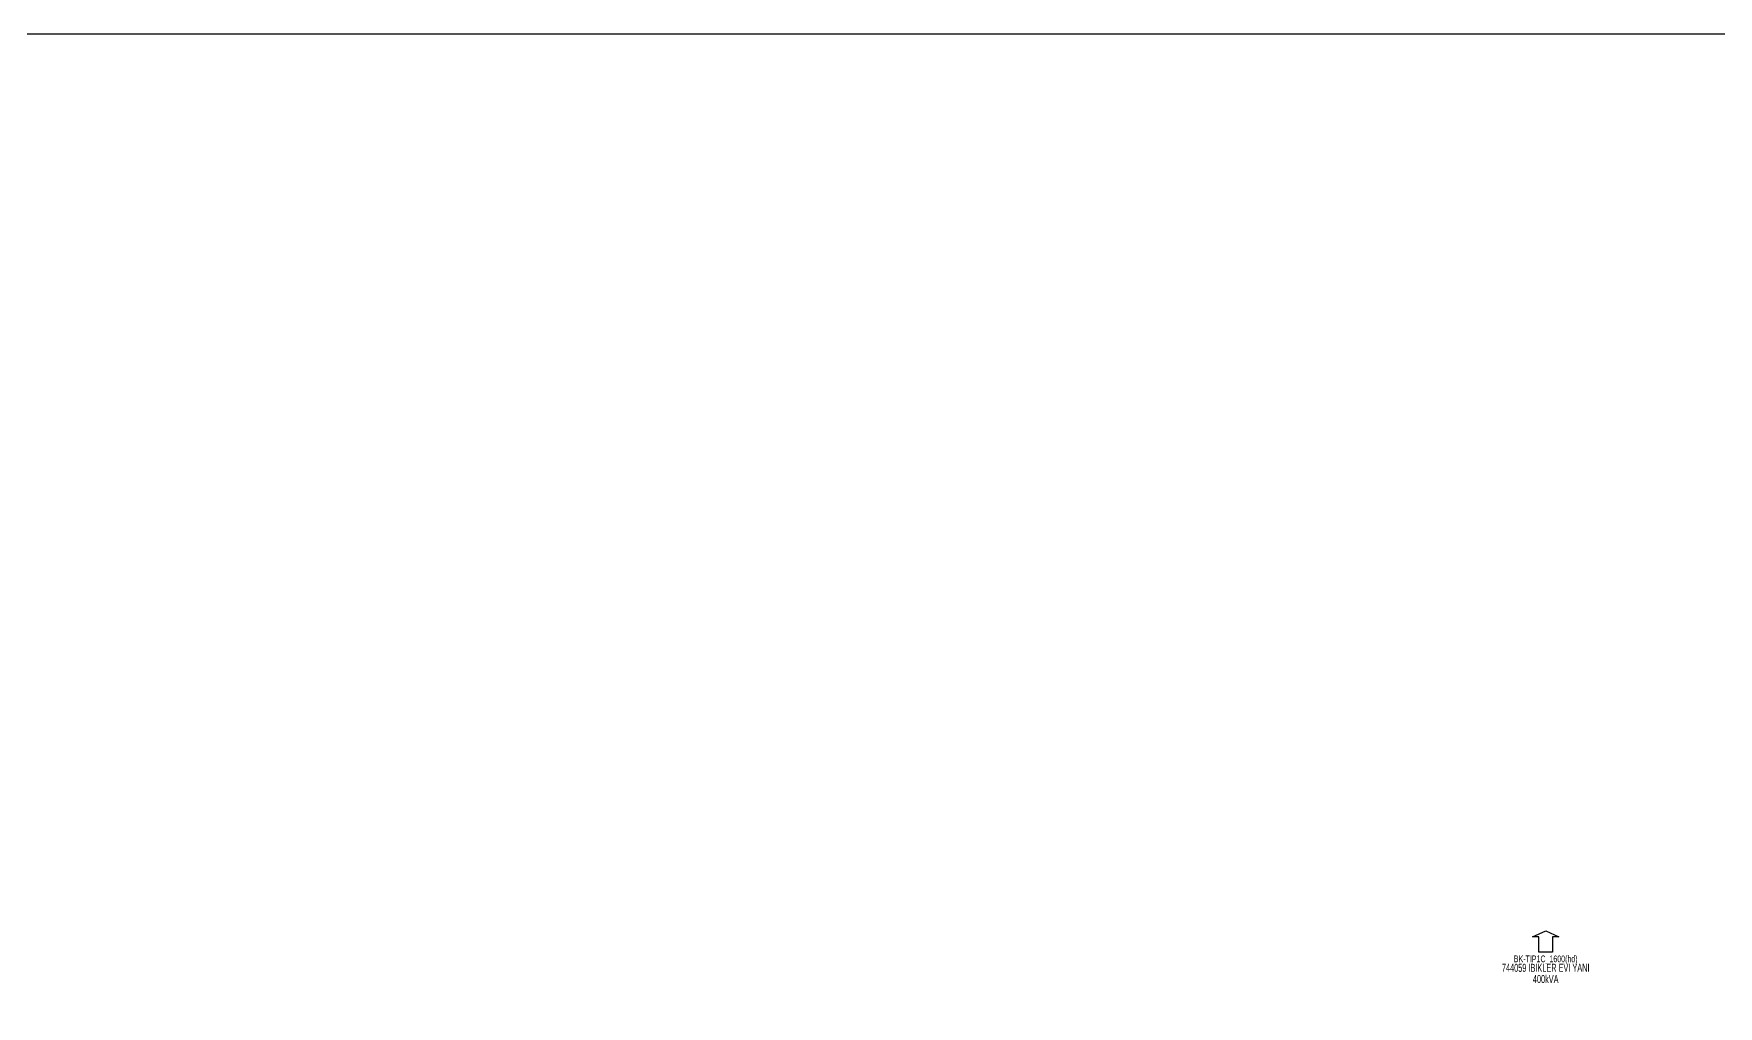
# Model space of a CAD drawing. Header units: millimetres. Extents: x 500432 to 503620, y 4011498 to 4014138.
# Drawn here: x 502030 to 502556, y 4013834 to 4014138 of the extents above; entities that cross this region are included whole.
import ezdxf
from ezdxf.enums import TextEntityAlignment as Align

# ---------------------------------------------------------------- set-up
doc = ezdxf.new("R2010")
doc.units = ezdxf.units.MM
doc.layers.add('ANTET', color=250, linetype='Continuous')
doc.layers.add('TRAFO_MEVCUT', color=5, linetype='Continuous', lineweight=30)
doc.styles.get("Standard").update_dxf_attribs({"font": 'Arial'})

# ---------------------------------------------------------------- blocks, each defined once
blk = doc.blocks.new('MEV_BETKOSK')
at = {"layer": 'TRAFO_MEVCUT', "linetype": 'Continuous'}
for p, q in [((-3.4, 2), (0, 3.6)), ((-1.8, 2), (-3.4, 2)), ((-1.8, -2), (-1.8, 2)), ((0, 3.6), (3.4, 2)), ((3.4, 2), (1.8, 2)), ((1.8, 2), (1.8, -2)), ((1.8, -2), (-1.8, -2))]:
    blk.add_line(p, q, dxfattribs=at)

msp = doc.modelspace()

# ---------------------------------------------------------------- linework, layer by layer
at = {"layer": 'ANTET', "flags": 128}
msp.add_lwpolyline([(500847.5, 4013257.5), (500847.5, 4014137.5), (503422.5, 4014137.5), (503422.5, 4013257.5), (500847.5, 4013257.5)], close=True, dxfattribs=at)

# ---------------------------------------------------------------- block references
at = {"layer": 'TRAFO_MEVCUT', "xscale": 1.199999999999999, "yscale": 1.199999999999999}
msp.add_blockref('MEV_BETKOSK', (502502.169287, 4013852.851817), dxfattribs=at)

# ---------------------------------------------------------------- texts
at = {"layer": 'TRAFO_MEVCUT', "width": 0.6}
for s, height, p in [('744059 IBIKLER EVI YANI', 2.5, (502502.169287, 4013844.351817)), ('BK-TIP1C_1600(hd)', 2.1, (502502.169287, 4013847.351817)), ('400kVA', 2.5, (502502.169287, 4013840.851817))]:
    msp.add_text(s, height=height, dxfattribs=at).set_placement(p, align=Align.CENTER)

doc.saveas('drawing.dxf')
